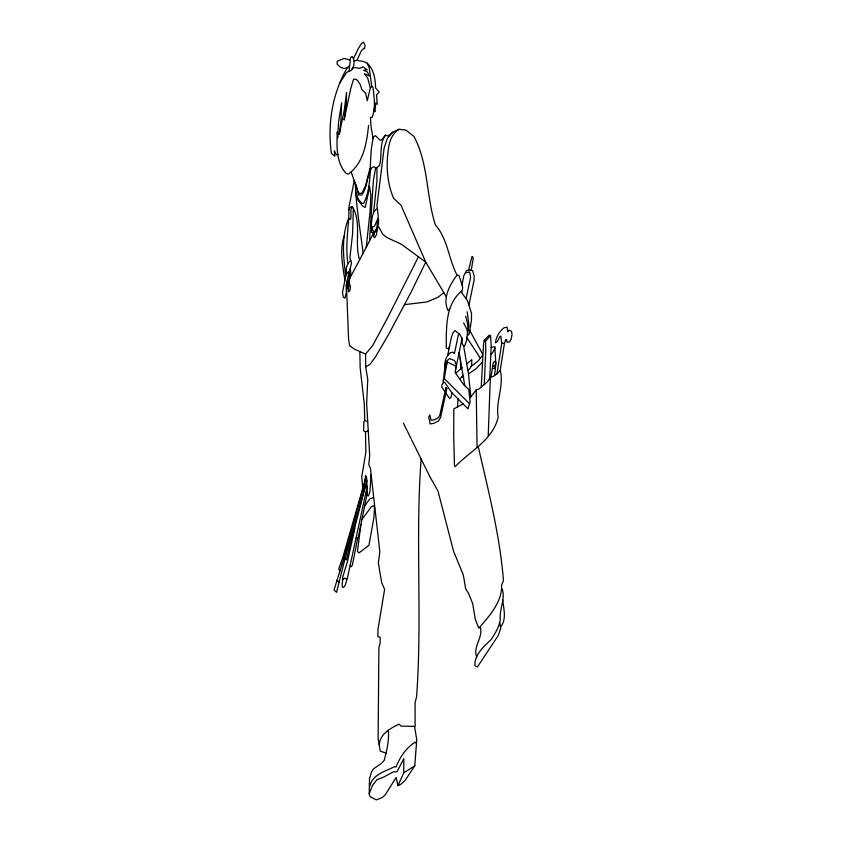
<?xml version="1.0" encoding="UTF-8"?>
<svg xmlns="http://www.w3.org/2000/svg" width="842" height="842" viewBox="0 0 842 842"><rect width="100%" height="100%" fill="white"/><g stroke="black" fill="none" stroke-linecap="round" stroke-linejoin="round"><path stroke-width="1.26" d="M463.616 322.823L466.973 329.496L467.594 333.2L466.584 340.41L464.858 345.441L463.689 346.272L468.499 373.88L470.825 396.887M443.302 382.678L444.271 371.796L447.165 361.944L456.09 366.217L455.143 372.448L463.742 384.826L468.72 389.299L470.131 401.623L468.015 408.844L451.859 392.761L444.881 382.605L443.608 382.194L441.924 384.878L441.724 386.973L444.881 391.635M376.932 167.526L376.9 181.472L373.648 212.247M397.94 785.702L403.718 772.872L403.865 758.653L396.929 771.861L393.414 771.872L382.994 777.429L377.016 779.566L372.427 785.533L369.185 793.932L370.269 796.774L376.427 799.9L382.436 797.469L385.373 794.659L396.161 777.44L397.94 785.702L401.108 784.081L405.223 780.281L414.79 765.852L416.758 739.708L414.538 726.404M349.777 60.024L350.988 57.13L352.156 56.414C355.429 60.666 354.282 66.592 351.019 70.507L349.577 71.212L349.188 68.876L350.23 61.224L349.777 60.024L344.083 58.403L337.21 61.287L337.126 64.213L340.273 67.15L343.82 68.444L347.157 67.886L349.504 65.571M373.059 138.53L370.933 125.816L370.491 117.291L372.122 117.312C375.837 108.06 374.111 97.104 373.017 87.347L371.754 86.505L369.206 67.802L367.238 63.234L363.765 61.582L357.197 60.35L354.124 61.003M371.017 474.667L369.985 491.475L368.512 495.938L367.28 495.338L366.754 478.277L365.66 475.456L364.902 480.74M447.702 355.45L451.407 337.126L452.975 332.811L455.027 330.601L459.637 334.337L462.069 338.263L455.522 369.933M488.223 435.724L490.349 377.216L493.17 376.448L496.969 373.806L500.243 370.238L504.474 343.21L505.695 339.747L506.547 339.505L506.989 342.157L509.442 341.968L511.126 339.284L512.031 334.442L511.494 331.264L509.263 330.232L507.758 331.895L507.105 327.159L504.032 327.791C499.338 331.327 496.18 337.074 495.359 342.841L497.401 341.536L500.032 336.305L500.843 336.284L501.748 343.315L496.969 373.806M481.245 387.088L483.55 343.789L484.255 340.347L489.234 335.148L490.518 335.516L491.233 345.63L489.749 378.174M484.245 384.52L485.802 350.64L485.497 341.336L490.518 335.516M355.471 190.871L358.155 198.87L361.071 202.543L362.755 203.596L363.912 202.975C373.722 182.409 367.765 158.401 373.585 136.72L375.606 135.72L379.553 139.825L381.089 140.309L385.499 135.141L388.046 136.036L392.74 132.194L398.961 129.3L405.876 130.089L413.98 136.52C428.631 163.748 426.041 196.112 435.409 224.94C447.923 239.139 448.481 259.01 457.09 275.134L459.058 275.566L462.7 287.143L462.29 290.595C444.944 304.109 446.407 328.454 446.271 348.135L448.554 348.946L449.617 345.957M353.345 208.395L352.587 233.708L349.914 257.757L351.524 263.125L349.504 271.124L348.377 291.774L349.83 290.879L350.461 287.417L350.114 285.301L349.009 285.333M369.47 241.117L373.353 180.735L375.711 167.769M457.48 406.949L458.048 398.929M421.137 459.006C415.18 538.07 422.379 617.586 416.59 696.713L415.074 702.796L415.117 726.414L401.055 726.141L399.066 724.152C390.193 728.404 379.616 734.108 379.268 745.286M368.554 125.532C366.765 142.824 363.628 162.959 348.609 173.905L346.451 173.694C335.937 162.99 336.716 145.74 337.326 131.752L337.684 137.783L338.6 121.722L341.62 102.777L340.884 121.301L339.263 134.404L344.336 109.702L346.567 92.441L346.315 104.324L344.104 120.08L350.767 88.463L353.524 79.327L355.198 79.064L357.397 80.253L360.166 84.379L361.86 89.578L365.638 93.251L367.249 100.735L370.322 87.957L371.754 86.505M376.353 231.076L378.237 216.131L376.963 205.511L384.099 148.276L387.204 138.656L392.74 132.194M376.848 231.234L376.574 234.676L374.616 237.802L373.574 236.476L374.111 233.708L375.89 230.929L376.848 231.234L378.542 223.109L378.479 219.152L377.542 218.815M461.532 291.269L462.058 293.332L467.373 300.426L471.562 313.508L471.415 320.528L469.289 333.632L468.457 334.969L467.257 334.327M349.683 278.534L366.249 247.348L370.122 210.995L370.89 195.028L369.396 186.145M494.622 375.437L496.012 362.407L494.338 361.313L493.212 363.102L490.97 377.048M369.185 793.932L369.512 778.65L371.448 772.093L373.406 768.967L381.279 763.515L384.205 760.368C386.731 750.654 389.341 740.244 388.267 730.319M342.831 578.643L342.094 584.695L342.536 587.348L343.936 587.042L345.409 584.706L347.483 577.675L367.207 486.465M360.902 524.503L357.45 551.342L358.987 552.931L368.954 545.279L373.88 517.746L374.553 507.652L373.711 505.653L371.112 507.021L361.913 519.535M461.995 284.891L463.889 275.492L466.51 270.598L469.373 270.008L472.551 270.471L474.172 275.944L474.13 279.944L468.983 304.867M348.714 218.752C347.514 233.644 345.694 248.822 347.904 263.704M458.669 333.548L454.417 353.608L452.828 352.198L450.596 352.619C445.134 356.366 444.26 363.954 444.787 370.027M357.829 537.617L352.388 565.024L351.272 566.813L350.188 565.487M442.987 380.795L444.26 378.563L447.165 361.944M471.215 270.282L473.215 258.736L472.741 256.821L471.973 256.578L468.584 270.177M451.859 392.761L451.08 397.045L449.67 398.698L445.944 393.203M367.501 491.97L358.282 537.459L356.25 538.164M466.1 298.489L470.594 277.313L469.699 271.955L465.752 272.776M467.51 332.674L468.131 329.738L467.489 323.244L465.668 316.16M349.209 271.419L346.262 285.154L346.304 292.805L344.915 298.194L343.262 297.058L342.483 292.427L346.557 272.092M354.935 527.945L347.451 561.488L342.547 577.77L343.115 579.507L344.578 578.107L346.525 579.191M369.596 187.324L365.165 207.479L362.492 205.953L357.755 199.796L355.513 193.376M366.88 480.698L345.02 558.625L336.537 592.368L334.053 589.968L343.547 559.425L366.27 477.025M354.356 180.304L348.967 207.121L348.767 219.278L350.693 219.099C351.724 214.984 349.598 210.553 352.198 206.553L350.104 207.437L348.746 209.89M365.628 485.245L346.367 559.888L345.02 558.625L343.547 559.425M369.996 168.368L365.481 185.871L361.934 193.197L359.187 193.471L357.703 190.829L351.167 171.978M478.256 446.628C488.36 490.897 499.864 535.133 503.463 580.496L501.579 585.264C502.295 602.009 489.076 616.26 478.814 628.279L475.351 619.523L472.688 603.619L468.541 593.389L465.647 588.79L463.332 575.012L453.543 551.163L438.04 491.265L429.736 476.383L403.423 423.189M366.112 476.635L342.862 557.236L338.716 569.118L339.894 570.908M344.094 236.286C339.389 250.432 342.726 265.683 344.841 280.018M347.157 67.886C332.348 93.42 327.275 124.279 331.411 153.391L334.863 156.244L334.306 150.76L336.421 154.77L338.074 154.486M356.903 60.413L361.418 50.636L363.765 48.426L364.502 48.773L365.039 45.31L363.47 42.1L361.418 43.626L358.345 48.531L353.44 58.751M369.67 786.639C372.111 774.44 385.299 771.43 394.803 766.567L396.056 767.094C399.75 757.211 406.254 747.854 415.18 742.107L416.011 743.139M348.672 218.194C341.199 236.413 343.315 256.863 345.736 275.923M377.258 219.92L374.785 225.624L371.911 227.761M444.797 365.144L446.881 360.881L449.523 358.629L454.575 360.555L456.469 365.312M495.033 347.82L492.717 352.577L490.833 354.524M418.463 256.778L387.92 317.213L372.596 345.694L365.607 354.05L365.66 366.807L367.775 379.405L366.638 403.339L369.701 455.754L368.775 464.573L370.438 468.341L379.847 551.847L378.353 562.909L381.637 582.517L384.626 589.337L378.047 628.827L377.837 636.689L380.174 637.278L380.142 642.899L378.889 648.098L378.121 738.392L380.247 751.117L386.362 753.18M366.249 247.348L373.29 233.708M347.22 283.196L348.599 280.586M385.499 135.141C378.953 143.982 382.384 155.644 379.468 165.611L376.248 168.053L374.048 166.842L372.059 167.537C366.512 175.694 367.912 186.903 361.807 194.912L358.545 194.997L355.977 184.503M374.427 233.213L374.153 232.329L376.563 228.477M359.85 351.567L360.166 367.912L364.312 404.128L364.733 420.358L363.902 421.695L363.607 430.904L366.144 431.82L368.228 430.504M467.826 331.19L469.015 325.517L467.194 311.729M364.712 505.747L369.87 498.938L373.469 497.496M495.843 363.965L494.443 366.196L492.717 366.207M490.349 377.216L487.56 381.679L479.045 388.983L476.204 389.93L470.131 397.782M339.694 83.274L346.241 72.959L349.462 70.517M371.848 227.414L371.385 232.318L372.732 232.318L373.837 235.097M495.538 366.859L494.086 368.691L492.391 368.207M482.519 355.461L478.193 360.913L470.867 366.691M350.714 260.441C347.136 263.525 344.82 269.04 347.157 273.513L349.504 271.124M449.354 309.14L448.018 310.551C442.218 298.457 449.744 284.617 457.09 275.134M482.245 362.302L476.098 368.701L468.499 373.88M459.69 379.005L463.279 375.322M467.942 370.522L470.089 368.312L471.636 365.06L471.794 359.65L466.815 363.818M351.651 69.497L353.998 67.392L359.523 68.339L363.239 66.886L367.228 69.823L363.639 70.233L367.365 71.959L369.28 75.906L364.281 73.707L367.638 77.832L370.322 87.957M398.961 129.3C391.993 133.667 389.288 141.624 388.32 149.402C386.057 165.832 387.004 182.914 393.614 198.302L401.013 205.238L425.747 262.115L446.397 296.952M443.745 292.49L438.293 297.163L427.105 301.931L404.455 304.657M455.648 373.185L462.153 367.733M403.718 772.872L414.79 765.852M365.66 366.807L370.017 364.344L375.753 356.408L388.425 334.769L410.938 292.479L425.747 262.115L401.297 244.191L387.11 237.644L382.7 234.213L378.9 227.045L377.658 227.351M463.068 403.928L453.806 408.928L453.701 435.261L454.469 465.879L455.101 466.657C470.152 451.059 493.033 439.882 498.138 417.179C495.391 401.529 504.263 386.078 500.243 370.238M491.16 347.43L494.843 346.662L495.738 362.228M501.748 343.315L504.474 343.21M500.485 627.079C506.768 619.701 503.832 608.882 502.611 600.02M377.616 209.363L376.374 209.153L373.459 212.468L372.185 217.141L371.29 224.056L372.08 228.824L374.153 232.329M461.89 376.753L463.784 377.248M364.733 420.358L367.701 421.558M365.607 354.05L354.629 349.241L349.651 345.82L348.588 339.463L346.43 284.354M484.255 340.347L485.497 341.336M347.862 548.721L349.209 549.984M444.26 378.563L469.52 403.718M336.968 580.138L338.947 582.159M340.578 563.782L341.726 565.171M367.238 63.234C374.206 69.623 375.227 79.19 375.616 88.073L379.268 92.02L376.627 94.693L377.142 104.387L375.721 102.892L374.932 111.754L374.027 109.313M480.361 358.187L466.584 337.21M352.198 206.553C362.123 221.983 354.093 242.591 359.587 259.831M346.841 286.764L348.188 288.932M463.689 346.272L462.195 343.673L462.069 338.263M469.625 330.211L482.582 354.029M476.74 657.023C472.457 646.582 483.687 637.468 480.161 626.711M348.388 288.059L347.251 285.354L347.178 280.86M502.2 588.979C505.705 599.083 499.095 609.282 500.285 619.659C499.106 626.953 495.233 633.426 491.202 639.488C483.982 646.361 474.162 654.813 474.941 665.685L477.403 666.948L498.338 635.363L500.716 628.448L499.685 622.301M350.114 269.198L350.809 272.334L349.051 282.028L349.588 285.206M459.111 352.545L464.826 385.804M363.176 253.105C360.155 229.698 356.092 206.364 355.324 182.819M362.776 487.96L361.744 476.94L365.849 452.343L365.47 431.578M460.321 357.997L460.69 368.964M476.204 389.93L477.056 447.628M446.797 388.657L440.629 417.432L438.398 421.011L433.777 423.347L430.199 423.936L428.725 417.095L429.862 415.001L431.072 420.347L434.146 419.842L438.293 417.748L439.766 415.411L446.039 387.331L446.797 388.657"/></g></svg>
